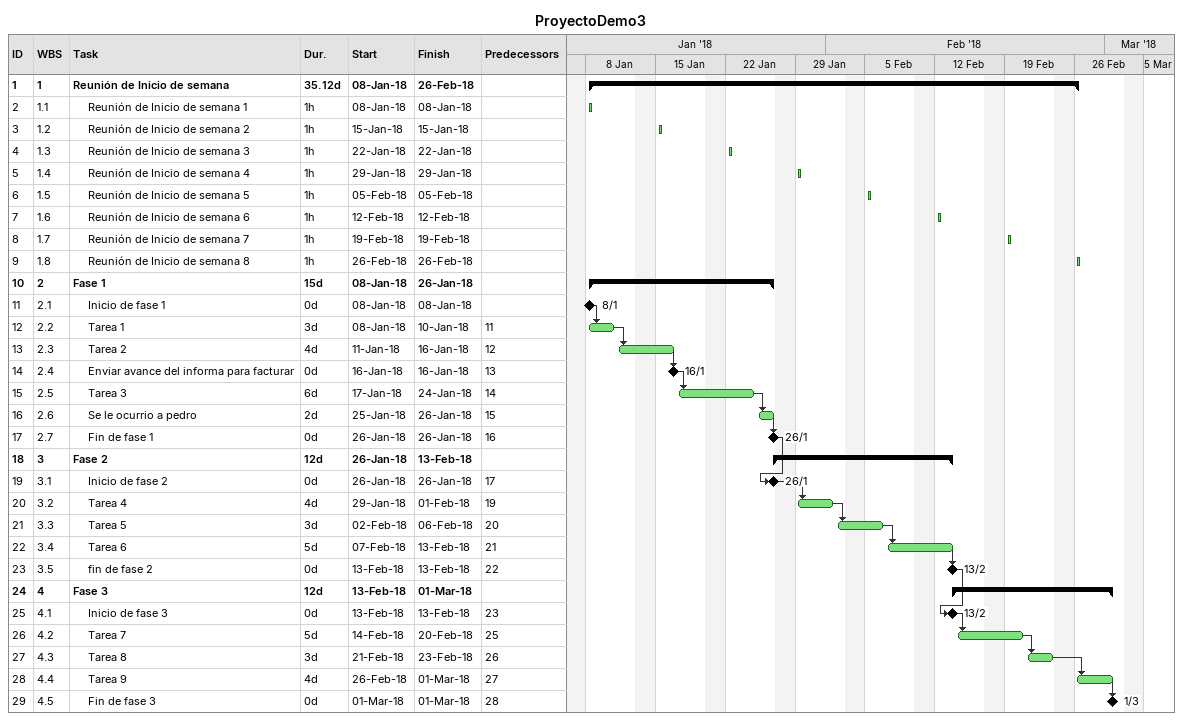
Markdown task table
ProyectoDemo3

| ID | WBS | Task | Duration | Start | Finish | Predecessors |
|---|---|---|---|---|---|---|
| 1 | 1 | **Reunión de Inicio de semana** | 35.12d | 2018-01-08 | 2018-02-26 |  |
| 2 | 1.1 | Reunión de Inicio de semana 1 | 1h | 2018-01-08 | 2018-01-08 |  |
| 3 | 1.2 | Reunión de Inicio de semana 2 | 1h | 2018-01-15 | 2018-01-15 |  |
| 4 | 1.3 | Reunión de Inicio de semana 3 | 1h | 2018-01-22 | 2018-01-22 |  |
| 5 | 1.4 | Reunión de Inicio de semana 4 | 1h | 2018-01-29 | 2018-01-29 |  |
| 6 | 1.5 | Reunión de Inicio de semana 5 | 1h | 2018-02-05 | 2018-02-05 |  |
| 7 | 1.6 | Reunión de Inicio de semana 6 | 1h | 2018-02-12 | 2018-02-12 |  |
| 8 | 1.7 | Reunión de Inicio de semana 7 | 1h | 2018-02-19 | 2018-02-19 |  |
| 9 | 1.8 | Reunión de Inicio de semana 8 | 1h | 2018-02-26 | 2018-02-26 |  |
| 10 | 2 | **Fase 1** | 15d | 2018-01-08 | 2018-01-26 |  |
| 11 | 2.1 | Inicio de fase 1 | 0d | 2018-01-08 | 2018-01-08 |  |
| 12 | 2.2 | Tarea 1 | 3d | 2018-01-08 | 2018-01-10 | 11 |
| 13 | 2.3 | Tarea 2 | 4d | 2018-01-11 | 2018-01-16 | 12 |
| 14 | 2.4 | Enviar avance del informa para facturar | 0d | 2018-01-16 | 2018-01-16 | 13 |
| 15 | 2.5 | Tarea 3 | 6d | 2018-01-17 | 2018-01-24 | 14 |
| 16 | 2.6 | Se le ocurrio a pedro | 2d | 2018-01-25 | 2018-01-26 | 15 |
| 17 | 2.7 | Fin de fase 1 | 0d | 2018-01-26 | 2018-01-26 | 16 |
| 18 | 3 | **Fase 2** | 12d | 2018-01-26 | 2018-02-13 |  |
| 19 | 3.1 | Inicio de fase 2 | 0d | 2018-01-26 | 2018-01-26 | 17 |
| 20 | 3.2 | Tarea 4 | 4d | 2018-01-29 | 2018-02-01 | 19 |
| 21 | 3.3 | Tarea 5 | 3d | 2018-02-02 | 2018-02-06 | 20 |
| 22 | 3.4 | Tarea 6 | 5d | 2018-02-07 | 2018-02-13 | 21 |
| 23 | 3.5 | fin de fase 2 | 0d | 2018-02-13 | 2018-02-13 | 22 |
| 24 | 4 | **Fase 3** | 12d | 2018-02-13 | 2018-03-01 |  |
| 25 | 4.1 | Inicio de fase 3 | 0d | 2018-02-13 | 2018-02-13 | 23 |
| 26 | 4.2 | Tarea 7 | 5d | 2018-02-14 | 2018-02-20 | 25 |
| 27 | 4.3 | Tarea 8 | 3d | 2018-02-21 | 2018-02-23 | 26 |
| 28 | 4.4 | Tarea 9 | 4d | 2018-02-26 | 2018-03-01 | 27 |
| 29 | 4.5 | Fin de fase 3 | 0d | 2018-03-01 | 2018-03-01 | 28 |
